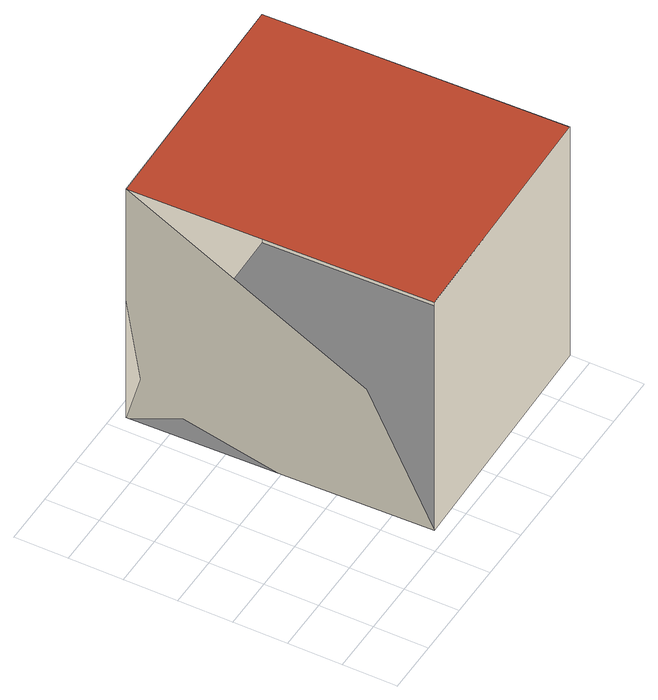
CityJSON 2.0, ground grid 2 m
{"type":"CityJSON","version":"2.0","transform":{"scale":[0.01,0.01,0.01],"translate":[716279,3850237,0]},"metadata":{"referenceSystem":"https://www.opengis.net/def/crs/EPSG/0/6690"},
"CityObjects":{
"building1":{"type":"Building","attributes":{"name":"16211-bldg-nonplanar-wall-demo","class":"3001","usage":"422","Height.highReference":"highestRoofEdge","Height.lowReference":"lowestGroundPoint","Height.status":"measured","measuredHeight":10,"storeysAboveGround":1},"geometry":[{"type":"MultiSurface","lod":"2","boundaries":[[[0,1,2,3]],[[4,5,6,7]],[[0,6,7,3]],[[1,5,6,0]],[[2,4,5,1]],[[3,8,4,2]]],"semantics":{"surfaces":[{"type":"GroundSurface"},{"type":"RoofSurface"},{"type":"WallSurface"}],"values":[0,1,2,2,2,2]}}]}
},
"vertices":[
[1400,73,0],[1373,1182,0],[458,1161,0],[484,51,0],[458,1161,1000],[1373,1182,1000],[1400,73,1000],[484,51,1000],[27,41,1000]
]}
